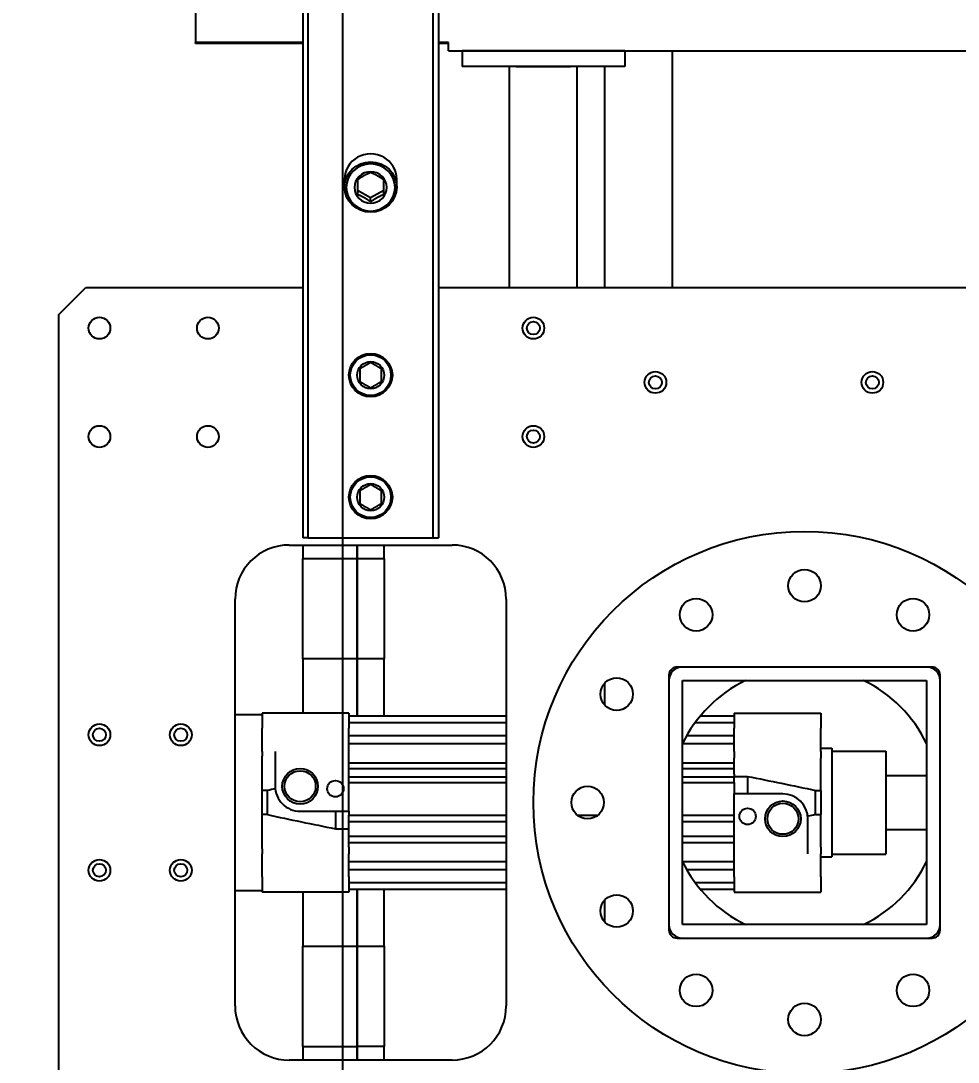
# Model space of a CAD drawing. Header units: millimetres. Extents: x -383313 to -161684, y -117025 to 99224.
# Drawn here: x -343292.2 to -342946.5, y -6396.2 to -6012.1 of the extents above; entities that cross this region are included whole.
import ezdxf
from ezdxf import colors
from ezdxf.entities.mleader import LeaderData, LeaderLine
from ezdxf.math import Vec2, Vec3

# ---------------------------------------------------------------- set-up
doc = ezdxf.new("R2010")
doc.units = ezdxf.units.MM
doc.header["$MEASUREMENT"] = 0
for name, color, linetype in [('PV-5D2C5', 7, 'Continuous'), ('PV-6C3', 7, 'Continuous'), ('Робот', 30, 'Continuous')]:
    doc.layers.add(name, color=color, linetype=linetype)

# ---------------------------------------------------------------- blocks, each defined once
blk = doc.blocks.new('A$C26c17928')
at = {"layer": 'PV-5D2C5'}
for p, q in [((-277.33, -141.29), (-277.33, 106.5)), ((-190, -145), (-190, 106.5)), ((47, 40), (-47, 40)), ((45, 40), (-45, 40)), ((-50, 37), (-50, -57)), ((-50, 35), (-50, -55)), ((-45, -55), (-45, 35)), ((-45, 35), (45, 35)), ((-10, 20), (-10, 35)), ((10, 20), (10, 35)), ((45, 35), (45, -55)), ((50, -57), (50, 37)), ((50, -55), (50, 35)), ((-19, 20), (19, 20)), ((-19, 0), (-19, 20)), ((19, 0), (19, 20)), ((-20, 0), (20, 0)), ((-20, -4), (-20, 0)), ((20, -4), (20, 0)), ((-33, -4), (-32.42, -4)), ((-33, -36), (-33, -4)), ((-32.42, -4), (-29.33, -4)), ((-29.33, -4), (-27.4, -4)), ((-18.89, -4), (-27.4, -4)), ((-18.89, -4), (-16.42, -4)), ((-4.45, -4), (-16.42, -4)), ((-4.45, -4), (4.45, -4)), ((-4.45, -5.93), (-4.45, -4)), ((4.45, -5.93), (-4.45, -5.93)), ((16.42, -4), (4.45, -4)), ((4.45, -5.93), (4.45, -4)), ((16.42, -4), (18.89, -4)), ((27.4, -4), (18.89, -4)), ((27.4, -4), (29.33, -4)), ((29.33, -4), (32.42, -4)), ((32.42, -4), (33, -4)), ((33, -36), (33, -4)), ((18.89, -8.79), (6, -8.79)), ((-3.21, -18), (-3.21, -36)), ((-9.66, -36), (-9.66, -31)), ((-9.66, -31), (-3.21, -31)), ((-33, -36), (-32.42, -36)), ((-32.42, -36), (-29.33, -36)), ((-32, -48.42), (-32, -36)), ((-29.5, -50.37), (-29.5, -36)), ((-29.33, -36), (-27.4, -36)), ((-18.89, -36), (-27.4, -36)), ((-24.75, -53.44), (-24.75, -36)), ((-21.75, -55), (-21.75, -36)), ((-18.89, -36), (-16.42, -36)), ((-14.62, -36), (-16.42, -36)), ((-12.5, -36), (-14.62, -36)), ((-14.62, -55), (-14.62, -36)), ((-10.48, -36), (-12.5, -36)), ((-12.5, -55), (-12.5, -36)), ((-10.48, -36), (-9.5, -36)), ((-7.38, -36), (-9.5, -36)), ((-9.5, -55), (-9.5, -36)), ((-7.38, -36), (-3.21, -36)), ((-7.38, -55), (-7.38, -36)), ((27.4, -36), (-3.21, -36)), ((4.7, -55), (4.7, -36)), ((7.05, -55), (7.05, -36)), ((12.35, -55), (12.35, -36)), ((14.7, -55), (14.7, -36)), ((21.75, -55), (21.75, -36)), ((24.75, -53.44), (24.75, -36)), ((27.4, -36), (29.33, -36)), ((29.33, -36), (32.42, -36)), ((29.5, -50.37), (29.5, -36)), ((32, -48.42), (32, -36)), ((32.42, -36), (33, -36)), ((45, -55), (-45, -55)), ((-277.33, -58.79), (-190, -58.79)), ((-47, -60), (47, -60)), ((-45, -60), (45, -60)), ((-277.33, -76.29), (-271.53, -76.29)), ((-277.33, -76.29), (-277.33, -136.29)), ((-271.53, -76.29), (-271.53, -136.29)), ((-271.53, -83.79), (-190, -83.79)), ((-43.96, -83.79), (-36.04, -83.79)), ((36.04, -83.79), (43.96, -83.79)), ((4.7, -93.73), (4.7, -86.27)), ((-190, -93.79), (-271.53, -93.79)), ((-271.53, -116.29), (-271.53, -96.29)), ((-190, -118.79), (-271.53, -118.79)), ((-75, -120), (75, -120)), ((-32, -178), (-32, -120)), ((-29.5, -178), (-29.5, -120)), ((-24.75, -178), (-24.75, -120)), ((-21.75, -178), (-21.75, -120)), ((-14.62, -178), (-14.62, -120)), ((-12.5, -178), (-12.5, -120)), ((-9.5, -178), (-9.5, -120)), ((-7.38, -178), (-7.38, -120)), ((4.7, -178), (4.7, -120)), ((7.05, -178), (7.05, -120)), ((12.35, -178), (12.35, -120)), ((14.7, -178), (14.7, -120)), ((21.75, -178), (21.75, -120)), ((24.75, -178), (24.75, -120)), ((29.5, -178), (29.5, -120)), ((32, -178), (32, -120)), ((-277.33, -136.29), (-271.53, -136.29)), ((-277.33, -141.29), (-280.38, -141.29)), ((-280.38, -141.29), (-280.38, -145)), ((-280, -141.29), (-280, -145)), ((-95, -200), (-95, -140)), ((95, -140), (95, -200)), ((-346.11, -145), (-105.8, -145)), ((-105.8, -145), (-97.64, -145)), ((-97.64, -147), (-97.64, -145)), ((-105.8, -147), (-346.11, -147)), ((-97.64, -147), (-105.8, -147)), ((-97.64, -193), (-97.64, -147)), ((-227.04, -160.4), (-229.99, -160.4)), ((-90, -165), (-95, -165)), ((-90, -165), (-53, -165)), ((-90, -175), (-90, -165)), ((-32, -165), (-53, -165)), ((-53, -165), (-53, -175)), ((53, -165), (32, -165)), ((53, -165), (90, -165)), ((53, -175), (53, -165)), ((95, -165), (90, -165)), ((90, -165), (90, -175)), ((-223.24, -170), (-225.92, -165.2)), ((-225.92, -174.8), (-223.24, -170)), ((-221.65, -170), (-223.24, -170)), ((-90, -175), (-95, -175)), ((-95, -175), (-90, -175)), ((-90, -175), (-53, -175)), ((-90, -195), (-90, -175)), ((-53, -175), (-90, -175)), ((-32, -175), (-53, -175)), ((-53, -175), (-53, -195)), ((-53, -175), (-32, -175)), ((53, -175), (32, -175)), ((32, -175), (53, -175)), ((53, -175), (90, -175)), ((53, -195), (53, -175)), ((90, -175), (53, -175)), ((95, -175), (90, -175)), ((90, -195), (90, -175)), ((90, -175), (95, -175)), ((-227.04, -179.6), (-229.99, -179.6)), ((-33, -178), (-33, -210)), ((-33, -178), (-32.42, -178)), ((-32.42, -178), (-29.33, -178)), ((-29.33, -178), (-27.4, -178)), ((3.21, -178), (-27.4, -178)), ((3.21, -196), (3.21, -178)), ((3.21, -178), (4.7, -178)), ((7.05, -178), (4.7, -178)), ((10.94, -178), (7.05, -178)), ((9.66, -183), (9.66, -178)), ((12.35, -178), (10.94, -178)), ((14.7, -178), (12.35, -178)), ((16.42, -178), (14.7, -178)), ((16.42, -178), (18.89, -178)), ((27.4, -178), (18.89, -178)), ((27.4, -178), (29.33, -178)), ((29.33, -178), (32.42, -178)), ((32.42, -178), (33, -178)), ((33, -178), (33, -210)), ((3.21, -183), (9.66, -183)), ((-105.8, -193), (-346.11, -193)), ((-346.11, -195), (-105.8, -195)), ((-280.38, -195), (-280.38, -234.62)), ((-280, -195), (-280, -234.62)), ((-190, -275), (-190, -195)), ((-97.64, -193), (-105.8, -193)), ((-105.8, -195), (-97.64, -195)), ((-97.64, -193), (-97.64, -195)), ((-95, -195), (-90, -195)), ((-53, -195), (-90, -195)), ((-53, -195), (-33, -195)), ((33, -195), (53, -195)), ((90, -195), (53, -195)), ((90, -195), (95, -195)), ((-18.89, -205.21), (-6, -205.21)), ((-33, -210), (-32.42, -210)), ((-32.5, -220), (-32.5, -210)), ((-32.42, -210), (-29.33, -210)), ((-29.33, -210), (-27.4, -210)), ((-18.89, -210), (-27.4, -210)), ((-18.89, -210), (-17.09, -210)), ((17.09, -210), (-17.09, -210)), ((-4.45, -208.07), (-4.45, -210)), ((4.45, -208.07), (-4.45, -208.07)), ((4.45, -208.07), (4.45, -210)), ((17.09, -210), (18.89, -210)), ((27.4, -210), (18.89, -210)), ((27.4, -210), (29.33, -210)), ((29.33, -210), (32.42, -210)), ((32.42, -210), (33, -210)), ((32.5, -220), (32.5, -210)), ((75, -220), (-75, -220)), ((-292.4, -234.62), (-280.38, -234.62)), ((-280, -234.62), (-280.38, -234.62)), ((-180, -285), (-190, -275)), ((180, -285), (-180, -285))]:
    blk.add_line(p, q, dxfattribs=at)
for centre, radius in [((0, -10), 100), ((-69.28, 30), 6), ((69.28, 30), 6), ((-155, 15), 4), ((-155, 15), 2.4), ((-80, -10), 6), ((80, -10), 6), ((6, -18), 6.58), ((6, -18), 5.72), ((5.1, -31), 3), ((-69.28, -50), 6), ((69.28, -50), 6), ((-155, -65), 4), ((-155, -65), 2.4), ((-40, -79.28), 6), ((40, -79.28), 6), ((0, -90), 6), ((-175, -110), 4), ((-135, -110), 4), ((-175, -110), 2.4), ((-135, -110), 2.4), ((-157.64, -170), 8), ((-157.64, -170), 7.5), ((-157.64, -170), 5), ((-112.64, -170), 8), ((-112.64, -170), 7.5), ((-112.64, -170), 5), ((-5.1, -183), 3), ((-6, -196), 6.58), ((-6, -196), 5.72), ((-175, -230), 4), ((-135, -230), 4), ((-25, -240), 4), ((-25, -240), 2.4), ((25, -240), 4), ((25, -240), 2.4), ((-175, -270), 4), ((-135, -270), 4), ((-25, -270), 4), ((-25, -270), 2.4), ((25, -270), 4), ((25, -270), 2.4)]:
    blk.add_circle(centre, radius, dxfattribs=at)
for centre, radius, start, end in [((-47, 37), 3, 90, 180), ((-45, 35), 5, 90, 180), ((45, 35), 5, 0, 90), ((47, 37), 3, 0, 90), ((0, -10), 50, 115.8419, 154.1581), ((0, -10), 50, 25.8419, 64.1581), ((6, -18), 9.21, 90, 180), ((0, -10), 50, 205.8419, 244.1581), ((0, -10), 50, 295.8419, 334.1581), ((-45, -55), 5, 180, 270), ((-47, -57), 3, 180, 270), ((45, -55), 5, 270, 0), ((47, -57), 3, 270, 0), ((-75, -140), 20, 90, 180), ((75, -140), 20, 0, 90), ((-6, -196), 9.21, 270, 0), ((-75, -200), 20, 180, 270), ((75, -200), 20, 270, 0)]:
    blk.add_arc(centre, radius, start, end, dxfattribs=at)
for centre, major_axis, start_param, end_param in [((-229.99, -170), (0, 9.6), 0, 3.141593), ((-227.04, -170), (0, -9.6), -4.712389, 1.570796)]:
    blk.add_ellipse(centre, major_axis=major_axis, ratio=0.965926, start_param=start_param, end_param=end_param, dxfattribs=at)
at = {"layer": 'PV-5D2C5', "extrusion": (0, 0, -1)}
for major_axis, start_param, end_param in [((0, 9), -4.712389, 1.570796), ((0, -6), -1.570796, 4.712389)]:
    blk.add_ellipse((-226.89, -170), major_axis=major_axis, ratio=0.965926, start_param=start_param, end_param=end_param, dxfattribs=at)
at = {"layer": 'PV-5D2C5'}
for points, knots in [([(-9.66, -31), (-8.82, -26.81), (-7.97, -22.62), (-6.24, -14.27), (-5.36, -10.09), (-4.45, -5.93)], [0.00000021, 0.00000021, 0.00000021, 0.00000021, 0.01306475, 0.01306475, 0.02612928, 0.02612928, 0.02612928, 0.02612928]), ([(4.45, -208.07), (5.36, -203.91), (6.24, -199.73), (7.97, -191.38), (8.82, -187.19), (9.66, -183)], [0.00000096, 0.00000096, 0.00000096, 0.00000096, 0.0130655, 0.0130655, 0.02613004, 0.02613004, 0.02613004, 0.02613004])]:
    blk.add_open_spline(points, degree=3, knots=knots, dxfattribs=at)
for points in [[(4.45, -5.93), (4.66, -6.9), (4.87, -7.87), (5.08, -8.84)], [(-5.08, -205.16), (-4.87, -206.13), (-4.66, -207.1), (-4.45, -208.07)]]:
    blk.add_open_spline(points, degree=3, dxfattribs=at)
for points in [[(-229.68, -165.2), (-231.38, -167.6), (-232.36, -170)], [(-224.33, -165.2), (-227.37, -165.2), (-229.68, -165.2)], [(-221.65, -170), (-223.35, -167.6), (-224.33, -165.2)], [(-159.95, -166), (-161.11, -168), (-162.26, -170)], [(-155.34, -166), (-157.64, -166), (-159.95, -166)], [(-153.03, -170), (-154.18, -168), (-155.34, -166)], [(-114.95, -166), (-116.11, -168), (-117.26, -170)], [(-110.34, -166), (-112.64, -166), (-114.95, -166)], [(-108.03, -170), (-109.18, -168), (-110.34, -166)], [(-232.36, -170), (-231.38, -172.4), (-229.68, -174.8)], [(-224.33, -174.8), (-223.35, -172.4), (-221.65, -170)], [(-162.26, -170), (-161.11, -172), (-159.95, -174)], [(-155.34, -174), (-154.18, -172), (-153.03, -170)], [(-117.26, -170), (-116.11, -172), (-114.95, -174)], [(-110.34, -174), (-109.18, -172), (-108.03, -170)], [(-229.68, -174.8), (-227.37, -174.8), (-224.33, -174.8)], [(-159.95, -174), (-157.64, -174), (-155.34, -174)], [(-114.95, -174), (-112.64, -174), (-110.34, -174)]]:
    blk.add_rational_spline(points, [1.04422863406, 1.20577136594, 1.04422863406], degree=2, dxfattribs=at)
blk = doc.blocks.new('Робот ABB IRB660_3.15 (сверху)')
at = {"layer": 'Робот'}
blk.add_circle((0, 0), 3150, dxfattribs=at)
blk = doc.blocks.new('*U174')
at = {"layer": 'PV-6C3'}
blk.add_line((-395.65, 2908.09), (-1495.65, 2908.09), dxfattribs=at)

msp = doc.modelspace()

# ---------------------------------------------------------------- block references
at = {"ltscale": 100, "rotation": 270}
msp.add_blockref('A$C26c17928', (-342993.18036, -6300.46446), dxfattribs=at)
at = {"layer": 'PV-6C3', "rotation": 90}
msp.add_blockref('*U174', (-340265.46489, -5350.25953), dxfattribs=at)
at = {"layer": 'Робот', "rotation": 180}
msp.add_blockref('Робот ABB IRB660_3.15 (сверху)', (-344500.63713, -5731.42318), dxfattribs=at)

# ---------------------------------------------------------------- leaders
at = {"ltscale": 100}
ml = msp.add_multileader_mtext('Standard', dxfattribs=at)
ml.set_content('Y-9\\PSQ-9-SQ-9.1', color=256)
ml.set_leader_properties()
ml.build(insert=Vec2(0, 0))
ml.multileader.update_dxf_attribs({"text_right_attachment_type": 6, "dogleg_length": 0.36, "arrow_head_size": 0.18})
ctx = ml.context
ctx.base_point, ctx.char_height, ctx.arrow_head_size, ctx.landing_gap_size, ctx.plane_origin = Vec3(-343321.83171, -5119.43976), 80, 0.18, 0.09, Vec3(-346166.53293, -7106.63957)
ctx.right_attachment = 6
notes = []
notes.append((ctx, [(0, (1, 1, 0), (-343364.87128, -5119.43976), (1, 0), 43.03956, [(0, [(-344309.88566, -6743.36848)], 0, [])])]))
ctx.mtext.insert, ctx.mtext.flow_direction = Vec3(-343321.74171, -5079.43976), 5
ml = msp.add_multileader_mtext('Standard', dxfattribs=at)
ml.set_content('Y-10\\PSQ-10-SQ-10.1', color=256)
ml.set_leader_properties()
ml.build(insert=Vec2(0, 0))
ml.multileader.update_dxf_attribs({"text_right_attachment_type": 6, "dogleg_length": 0.36, "arrow_head_size": 0.18})
ctx = ml.context
ctx.base_point, ctx.char_height, ctx.arrow_head_size, ctx.landing_gap_size, ctx.plane_origin = Vec3(-343289.44379, -5499.09373), 80, 0.18, 0.09, Vec3(-345767.50441, -7110.10693)
ctx.right_attachment = 6
notes.append((ctx, [(0, (1, 1, 0), (-343332.48335, -5499.09373), (1, 0), 43.03956, [(0, [(-343852.71158, -6705.66385)], 0, [])])]))
ctx.mtext.insert, ctx.mtext.flow_direction = Vec3(-343289.35379, -5459.09373), 5
for ctx, leaders in notes:
    for number, flags, end, landing, length, lines in leaders:
        leader = LeaderData()
        leader.index, (leader.has_last_leader_line, leader.has_dogleg_vector, leader.attachment_direction) = number, flags
        leader.last_leader_point, leader.dogleg_vector, leader.dogleg_length = Vec3(end), Vec3(landing), length
        for number, points, colour, breaks in lines:
            line = LeaderLine()
            line.index, line.vertices, line.color, line.breaks = number, Vec3.list(points), colors.encode_raw_color(colour), breaks
            leader.lines.append(line)
        ctx.leaders.append(leader)

doc.saveas('drawing.dxf')
